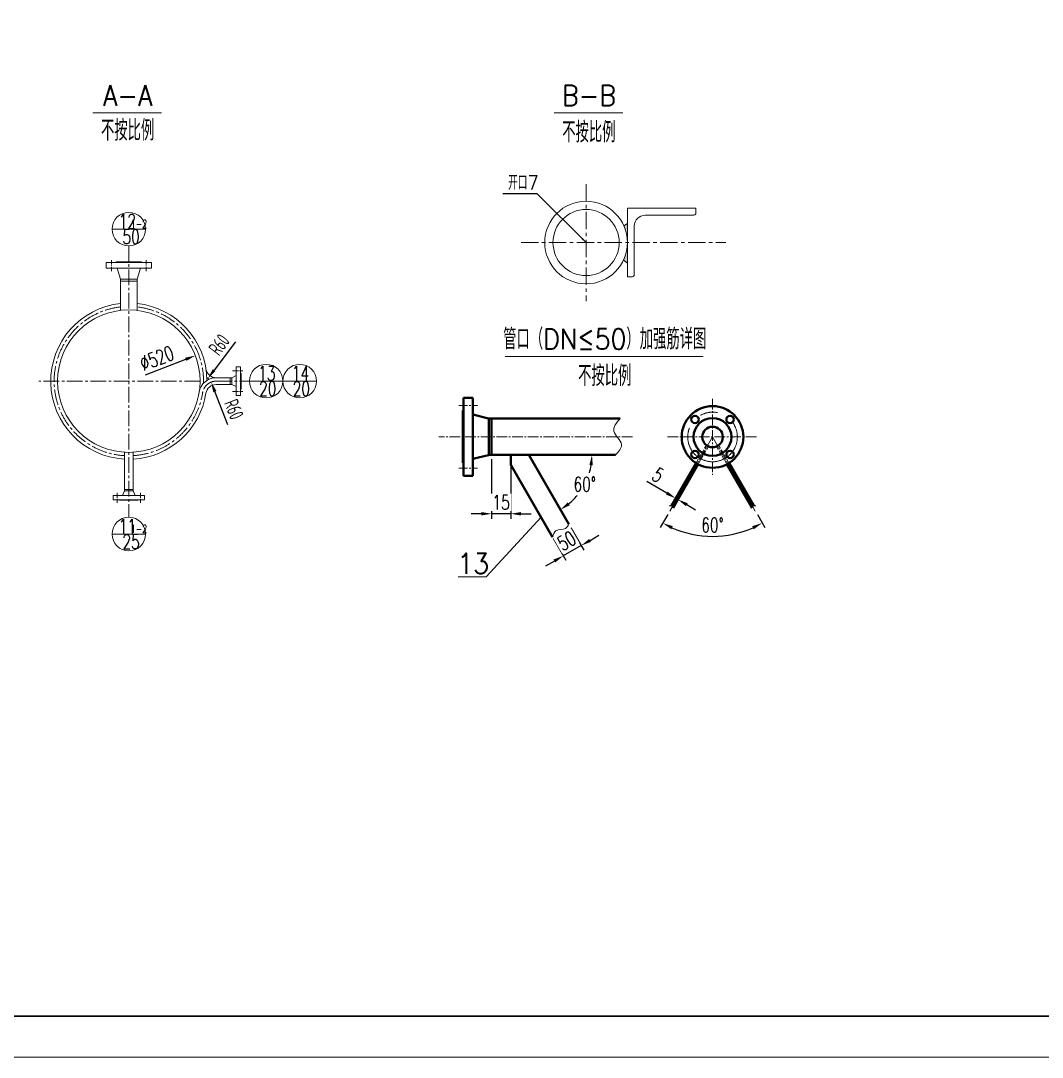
# Model space of a CAD drawing. Header units: millimetres. Extents: x 35105 to 422189, y -71206 to 1224.
# Drawn here: x 404835 to 408562, y -71206 to -67422 of the extents above; entities that cross this region are included whole.
import ezdxf
from ezdxf.enums import TextEntityAlignment as Align

# ---------------------------------------------------------------- set-up
doc = ezdxf.new("R2010")
doc.units = ezdxf.units.MM
for name, pattern in [('CENTER', [50.8, 31.75, -6.35, 6.35, -6.35]), ('CENTER2', [28.575, 19.05, -3.175, 3.175, -3.175]), ('CENTERX2', [101.6, 63.5, -12.7, 12.7, -12.7]), ('DASHED', [19.05, 12.7, -6.35])]:
    doc.linetypes.add(name, pattern=pattern)
doc.layers.get('0').update_dxf_attribs({"lineweight": 18})
doc.layers.get('Defpoints').update_dxf_attribs({"lineweight": 18})
for name, color, linetype, lineweight in [('1（粗实线）', 4, 'Continuous', 40), ('2（细实线）', 2, 'Continuous', 20), ('3（中心线）', 1, 'CENTER', 20), ('短点划线', 1, 'CENTER2', 13), ('细实线', 1, 'Continuous', 13), ('虚线', 1, 'DASHED', 13), ('长点划线', 1, 'CENTERX2', 13)]:
    doc.layers.add(name, color=color, linetype=linetype, lineweight=lineweight)
doc.layers.add('BORDER', color=7, linetype='Continuous')
doc.styles.add('HZ0', font='TXT.shx', dxfattribs={"width": 0.7, "bigfont": 'gbcbig.shx'})
doc.styles.get("Standard").update_dxf_attribs({"font": 'gbenor.shx', "width": 0.7, "bigfont": 'gbcbig.shx'})
doc.dimstyles.new('10倍基本式样', dxfattribs={"dimtxt": 35, "dimasz": 20, "dimexe": 10, "dimexo": 10, "dimgap": 10, "dimtad": 1, "dimdec": 1, "dimdsep": 46, "dimtxsty": 'Standard', "dimcen": 0, "dimclrd": 1, "dimclre": 1, "dimclrt": 1, "dimadec": 0, "dimazin": 0, "dimtfac": 1, "dimtdec": 1, "dimtmove": 0, "dimatfit": 3, "dimfxl": 1, "dimarcsym": 0})
doc.dimstyles.new('15倍', dxfattribs={"dimscale": 15, "dimtxt": 3.5, "dimasz": 2.5, "dimexe": 1.25, "dimexo": 1, "dimgap": 1, "dimtad": 1, "dimdec": 1, "dimdsep": 46, "dimtxsty": 'Standard', "dimcen": 0, "dimclrd": 1, "dimclre": 1, "dimclrt": 1, "dimadec": 0, "dimazin": 0, "dimtfac": 1, "dimtdec": 1, "dimtmove": 2, "dimatfit": 3, "dimfxl": 1, "dimtfill": 1, "dimarcsym": 0})
doc.dimstyles.new('15倍$0', dxfattribs={"dimscale": 15, "dimtxt": 3.5, "dimasz": 2.5, "dimexe": 1.25, "dimexo": 1, "dimgap": 1, "dimtad": 1, "dimdec": 1, "dimdsep": 46, "dimtxsty": 'HZ0', "dimcen": 0, "dimclrd": 1, "dimclre": 1, "dimclrt": 1, "dimadec": 0, "dimazin": 0, "dimtfac": 1, "dimtdec": 1, "dimtmove": 2, "dimatfit": 3, "dimfxl": 1, "dimtfill": 1, "dimarcsym": 0})
doc.dimstyles.new('15倍$2', dxfattribs={"dimscale": 15, "dimtxt": 3.5, "dimasz": 2.5, "dimexe": 1.25, "dimexo": 1, "dimgap": 1, "dimtad": 1, "dimtih": 1, "dimtoh": 1, "dimdec": 1, "dimdsep": 46, "dimtxsty": 'HZ0', "dimcen": 0, "dimclrd": 1, "dimclre": 1, "dimclrt": 1, "dimadec": 0, "dimazin": 0, "dimtfac": 1, "dimtdec": 1, "dimtmove": 2, "dimatfit": 3, "dimfxl": 1, "dimtfill": 1, "dimarcsym": 0})
doc.dimstyles.new('15倍$3', dxfattribs={"dimscale": 15, "dimtxt": 3.5, "dimasz": 2.5, "dimexe": 1.25, "dimexo": 1, "dimgap": 1, "dimtad": 1, "dimtih": 1, "dimtoh": 1, "dimdec": 1, "dimdsep": 46, "dimtxsty": 'HZ0', "dimcen": 0, "dimclrd": 1, "dimclre": 1, "dimclrt": 1, "dimadec": 0, "dimazin": 0, "dimtfac": 1, "dimtdec": 1, "dimtmove": 2, "dimatfit": 3, "dimfxl": 1, "dimtfill": 1, "dimarcsym": 0})

# ---------------------------------------------------------------- blocks, each defined once
blk = doc.blocks.new('*D135')
at = {"color": 1, "lineweight": -2, "ltscale": 3, "transparency": 16777216}
blk.add_line((405590.8, -68896.8), (405543.3, -68776.1), dxfattribs=at)
at = {"color": 1, "ltscale": 3, "transparency": 16777216}
blk.add_solid([(405549.1, -68773.8), (405537.5, -68778.4), (405529.6, -68741.2)], dxfattribs=at)
at = {"layer": 'Defpoints', "color": 0, "ltscale": 3, "transparency": 16777216}
for p in [(405529.6, -68741.2), (405547.9, -68787.7)]:
    blk.add_point(p, dxfattribs=at)
at = {"color": 1, "ltscale": 3, "transparency": 16777216, "insert": (405613, -68840.6), "char_height": 52.5, "attachment_point": 5, "rotation": 291.4725, "bg_fill": 3, "box_fill_scale": 1.1, "bg_fill_color": 256, "bg_fill_true_color": 13158600, "bg_fill_transparency": 3022}
blk.add_mtext('R60', dxfattribs=at)
blk = doc.blocks.new('*D136')
at = {"color": 1, "lineweight": -2, "ltscale": 3, "transparency": 16777216}
blk.add_line((405618.2, -68594), (405540.4, -68697.7), dxfattribs=at)
at = {"color": 1, "ltscale": 3, "transparency": 16777216}
blk.add_solid([(405535.4, -68694), (405545.4, -68701.5), (405517.9, -68727.7)], dxfattribs=at)
at = {"layer": 'Defpoints', "color": 0, "ltscale": 3, "transparency": 16777216}
for p in [(405547.9, -68687.7), (405517.9, -68727.7)]:
    blk.add_point(p, dxfattribs=at)
at = {"color": 1, "ltscale": 3, "transparency": 16777216, "insert": (405558.8, -68604.5), "char_height": 52.5, "attachment_point": 5, "rotation": 53.1251, "bg_fill": 3, "box_fill_scale": 1.1, "bg_fill_color": 256, "bg_fill_true_color": 13158600, "bg_fill_transparency": 3022}
blk.add_mtext('R60', dxfattribs=at)
blk = doc.blocks.new('*D149')
at = {"color": 1, "lineweight": -2, "ltscale": 3, "transparency": 16777216}
blk.add_line((405290.5, -68714.2), (405437, -68658), dxfattribs=at)
at = {"color": 1, "ltscale": 3, "transparency": 16777216}
blk.add_solid([(405434.8, -68652.2), (405439.3, -68663.8), (405472, -68644.6)], dxfattribs=at)
at = {"layer": 'Defpoints', "color": 0, "ltscale": 3, "transparency": 16777216}
for p in [(405472, -68644.6), (404986.6, -68830.9)]:
    blk.add_point(p, dxfattribs=at)
at = {"color": 1, "ltscale": 3, "transparency": 16777216, "insert": (405331.5, -68654.3), "char_height": 52.5, "attachment_point": 5, "rotation": 20.9945, "style": 'HZ0', "bg_fill": 3, "box_fill_scale": 1.1, "bg_fill_color": 256, "bg_fill_true_color": 13158600, "bg_fill_transparency": 3417}
blk.add_mtext('∅520', dxfattribs=at)
blk = doc.blocks.new('*D150')
at = {"color": 1, "lineweight": -2, "ltscale": 3, "transparency": 16777216}
for p, q in [((407192.1, -69146.6), (407118.8, -69104.2)), ((407232.4, -69169.8), (407224.6, -69165.3)), ((407232.1, -69152.3), (407234, -69149.1)), ((407239.9, -69156.8), (407241.8, -69153.6)), ((407264.9, -69188.6), (407297.3, -69207.3))]:
    blk.add_line(p, q, dxfattribs=at)
at = {"color": 1, "ltscale": 3, "transparency": 16777216}
for points in [[(407195.2, -69141.2), (407189, -69152), (407224.6, -69165.3)], [(407268, -69183.2), (407261.7, -69194), (407232.4, -69169.8)]]:
    blk.add_solid(points, dxfattribs=at)
at = {"layer": 'Defpoints', "color": 0, "ltscale": 3, "transparency": 16777216}
for p in [(407224.6, -69165.3), (407224.6, -69165.3), (407232.4, -69169.8)]:
    blk.add_point(p, dxfattribs=at)
at = {"color": 1, "ltscale": 3, "transparency": 16777216, "insert": (407159.9, -69080.3), "char_height": 52.5, "attachment_point": 5, "rotation": 330, "style": 'HZ0', "bg_fill": 3, "box_fill_scale": 1.1, "bg_fill_color": 256, "bg_fill_true_color": 13158600, "bg_fill_transparency": 4007}
blk.add_mtext('5', dxfattribs=at)
blk = doc.blocks.new('*D151')
at = {"color": 1, "lineweight": -2, "ltscale": 2, "transparency": 16777216}
for p, q in [((407195.5, -69224.8), (407168.2, -69271.9)), ((407522.6, -69224.8), (407549.8, -69271.9))]:
    blk.add_line(p, q, dxfattribs=at)
blk.add_arc((407359, -68941.5), 362.8, 245.9254, 294.0746, dxfattribs=at)
at = {"color": 1, "ltscale": 2, "transparency": 16777216}
for points in [[(407208.2, -69278.3), (407213.9, -69267.2), (407177.6, -69255.7)], [(407504.1, -69267.2), (407509.8, -69278.3), (407540.4, -69255.7)]]:
    blk.add_solid(points, dxfattribs=at)
at = {"layer": 'Defpoints', "color": 0, "ltscale": 2, "transparency": 16777216}
for p in [(407359, -68941.5), (407359, -68941.5), (407203, -69211.8), (407515.1, -69211.8)]:
    blk.add_point(p, dxfattribs=at)
at = {"color": 1, "ltscale": 2, "transparency": 16777216, "insert": (407359, -69263), "char_height": 52.5, "attachment_point": 5, "style": 'HZ0', "bg_fill": 3, "box_fill_scale": 1.1, "bg_fill_color": 256, "bg_fill_true_color": 13158600, "bg_fill_transparency": 3442}
blk.add_mtext('60°', dxfattribs=at)
at = {"layer": 'Defpoints', "color": 0, "ltscale": 2, "transparency": 16777216}
blk.add_point((407296, -69298.8), dxfattribs=at)
blk = doc.blocks.new('*D152')
at = {"color": 1, "lineweight": -2, "ltscale": 3, "transparency": 16777216}
for p, q in [((406552.8, -69022.3), (406552.8, -69240.6)), ((406622.6, -69022.3), (406622.6, -69240.6)), ((406515.3, -69221.9), (406477.8, -69221.9)), ((406622.6, -69221.9), (406552.8, -69221.9)), ((406660.1, -69221.9), (406697.6, -69221.9))]:
    blk.add_line(p, q, dxfattribs=at)
at = {"color": 1, "ltscale": 3, "transparency": 16777216}
for points in [[(406515.3, -69215.6), (406515.3, -69228.1), (406552.8, -69221.9)], [(406660.1, -69215.6), (406660.1, -69228.1), (406622.6, -69221.9)]]:
    blk.add_solid(points, dxfattribs=at)
at = {"layer": 'Defpoints', "color": 0, "ltscale": 3, "transparency": 16777216}
for p in [(406552.8, -69007.3), (406622.6, -69007.3)]:
    blk.add_point(p, dxfattribs=at)
at = {"color": 1, "ltscale": 3, "transparency": 16777216, "insert": (406587.7, -69180.6), "char_height": 52.5, "attachment_point": 5, "style": 'HZ0', "bg_fill": 3, "box_fill_scale": 1.1, "bg_fill_color": 256, "bg_fill_true_color": 13158600, "bg_fill_transparency": 4007}
blk.add_mtext('15', dxfattribs=at)
at = {"layer": 'Defpoints', "color": 0, "ltscale": 3, "transparency": 16777216}
blk.add_point((406552.8, -69221.9), dxfattribs=at)
blk = doc.blocks.new('*D153')
at = {"color": 1, "lineweight": -2, "ltscale": 3, "transparency": 16777216}
for start, end in [(343.494, 350.6672), (309.3328, 320.0533)]:
    blk.add_arc((406688.6, -69007.3), 230.5, start, end, dxfattribs=at)
at = {"color": 1, "ltscale": 3, "transparency": 16777216}
for points in [[(406909.8, -69044.2), (406922.2, -69045.2), (406919.1, -69007.3)], [(406838.2, -69190.7), (406831.1, -69180.4), (406803.8, -69206.9)]]:
    blk.add_solid(points, dxfattribs=at)
at = {"layer": 'Defpoints', "color": 0, "ltscale": 3, "transparency": 16777216}
for p in [(406552.8, -69007.3), (406688.6, -69007.3), (407004.5, -69007.3), (406834.7, -69260.3)]:
    blk.add_point(p, dxfattribs=at)
at = {"color": 1, "ltscale": 3, "transparency": 16777216, "insert": (406892.9, -69114), "char_height": 52.5, "attachment_point": 5, "style": 'HZ0', "bg_fill": 3, "box_fill_scale": 1.1, "bg_fill_color": 256, "bg_fill_true_color": 13158600, "bg_fill_transparency": 3457}
blk.add_mtext('60°', dxfattribs=at)
at = {"layer": 'Defpoints', "color": 0, "ltscale": 3, "transparency": 16777216}
blk.add_point((406865.1, -69155.4), dxfattribs=at)
blk = doc.blocks.new('*D154')
at = {"color": 1, "lineweight": -2, "ltscale": 3, "transparency": 16777216}
for p, q in [((406842.2, -69273.3), (406888.9, -69354.2)), ((406777.2, -69310.8), (406824, -69391.7)), ((406912, -69319.3), (406944.5, -69300.5)), ((406879.5, -69338), (406814.6, -69375.5)), ((406782.1, -69394.3), (406749.6, -69413))]:
    blk.add_line(p, q, dxfattribs=at)
at = {"color": 1, "ltscale": 3, "transparency": 16777216}
for points in [[(406908.9, -69313.8), (406915.1, -69324.7), (406879.5, -69338)], [(406779, -69388.8), (406785.2, -69399.7), (406814.6, -69375.5)]]:
    blk.add_solid(points, dxfattribs=at)
at = {"color": 1, "ltscale": 3, "transparency": 16777216, "insert": (406826.4, -69321), "char_height": 52.5, "attachment_point": 5, "rotation": 30, "style": 'HZ0', "bg_fill": 3, "box_fill_scale": 1.1, "bg_fill_color": 256, "bg_fill_true_color": 13158600, "bg_fill_transparency": 3982}
blk.add_mtext('50', dxfattribs=at)
at = {"layer": 'Defpoints', "color": 0, "ltscale": 3, "transparency": 16777216}
for p in [(406834.7, -69260.3), (406769.7, -69297.8), (406814.6, -69375.5)]:
    blk.add_point(p, dxfattribs=at)

msp = doc.modelspace()

# ---------------------------------------------------------------- hatches: boundary and pattern name
at = {"ltscale": 3}
h = msp.add_hatch(color=256, dxfattribs=at)
h.paths.add_polyline_path([(407048.42, -68162.82), (407035.76, -68171.36, -0.1035497), (407048.42, -68231.82)])
h.paths.add_polyline_path([(407048.42, -68231.82, -0.1114357), (407033.81, -68296.57), (407048.42, -68306.84)])

# ---------------------------------------------------------------- linework, layer by layer
for p, q in [((407048.42, -68106.82), (407048.42, -68356.82)), ((407048.42, -68106.82), (407298.42, -68106.82)), ((407298.42, -68106.82), (407298.42, -68124.32)), ((407113.42, -68131.82), (407290.92, -68131.82)), ((407035.76, -68171.36), (407048.42, -68162.82)), ((407073.42, -68171.82), (407073.42, -68349.32)), ((407033.81, -68296.57), (407048.42, -68306.84)), ((405146.8, -68304.73), (405311.8, -68304.73)), ((405146.8, -68325.43), (405146.8, -68304.73)), ((405146.8, -68325.43), (405311.8, -68325.43)), ((405183.25, -68302.73), (405275.35, -68302.73)), ((405183.25, -68302.73), (405183.25, -68304.73)), ((405199.15, -68365.73), (405187.3, -68325.43)), ((405259.45, -68365.73), (405271.3, -68325.43)), ((405275.35, -68302.73), (405275.35, -68304.73)), ((405311.8, -68325.43), (405311.8, -68304.73)), ((405199.15, -68365.73), (405259.45, -68365.73)), ((405199.15, -68372.73), (405199.15, -68365.73)), ((405259.45, -68372.73), (405259.45, -68365.73)), ((407065.92, -68356.82), (407048.42, -68356.82)), ((405199.15, -68372.73), (405259.45, -68372.73)), ((405199.15, -68372.73), (405199.15, -68479.48)), ((405259.45, -68372.73), (405259.45, -68479.48)), ((405599.3, -68725.23), (405544.14, -68725.23)), ((405599.3, -68750.23), (405547.9, -68750.23)), ((405213.3, -69132.73), (405213.3, -68997.24)), ((405245.3, -69132.73), (405245.3, -68997.24))]:
    msp.add_line(p, q, dxfattribs=at)
at = {"color": 4, "ltscale": 3}
for p, q in [((405290.63, -68182.95), (405167.98, -68182.95)), ((405669.08, -68737.73), (405791.72, -68737.73)), ((405791.72, -68737.73), (405914.37, -68737.73)), ((405290.63, -69296.13), (405167.98, -69296.13))]:
    msp.add_line(p, q, dxfattribs=at)
for p, q in [((405621.3, -68685.23), (405637.3, -68685.23)), ((405621.3, -68790.23), (405621.3, -68685.23)), ((405637.3, -68685.23), (405637.3, -68790.23)), ((405639.3, -68709.44), (405637.3, -68709.44)), ((405639.3, -68709.44), (405639.3, -68767.44)), ((405605.3, -68725.23), (405599.3, -68725.23)), ((405599.3, -68725.23), (405599.3, -68750.23)), ((405605.3, -68750.23), (405599.3, -68750.23)), ((405605.3, -68725.23), (405621.3, -68717.73)), ((405605.3, -68725.23), (405605.3, -68750.23)), ((405605.3, -68750.23), (405621.3, -68757.73)), ((405639.3, -68767.44), (405637.3, -68767.44)), ((405637.3, -68790.23), (405621.3, -68790.23)), ((405171.8, -69170.73), (405171.8, -69154.73)), ((405171.8, -69154.73), (405286.8, -69154.73)), ((405213.3, -69138.73), (405206.3, -69154.73)), ((405213.3, -69132.73), (405213.3, -69138.73)), ((405245.3, -69132.73), (405213.3, -69132.73)), ((405245.3, -69138.73), (405213.3, -69138.73)), ((405245.3, -69132.73), (405245.3, -69138.73)), ((405245.3, -69138.73), (405252.3, -69154.73)), ((405286.8, -69154.73), (405286.8, -69170.73)), ((405286.8, -69170.73), (405171.8, -69170.73)), ((405195.3, -69172.73), (405195.3, -69170.73)), ((405263.3, -69172.73), (405195.3, -69172.73)), ((405263.3, -69172.73), (405263.3, -69170.73))]:
    msp.add_line(p, q)
at = {"ltscale": 3}
for centre, radius in [((406897.67, -68231.82), 150.75), ((406897.67, -68231.82), 120.75), ((405229.3, -68737.73), 260)]:
    msp.add_circle(centre, radius, dxfattribs=at)
at = {"color": 4, "ltscale": 3}
for centre in [(405229.3, -68182.95), (405730.4, -68737.73), (405853.04, -68737.73), (405229.3, -69296.13)]:
    msp.add_circle(centre, 61.32, dxfattribs=at)
at = {"ltscale": 3}
for centre, radius, start, end in [((407113.42, -68171.82), 40, 90, 180), ((407290.92, -68124.32), 7.5, 270, 0), ((407065.92, -68349.32), 7.5, 270, 0), ((405229.3, -68737.73), 285, 96.07265, 266.7817), ((405229.3, -68737.73), 285, 0.54112, 83.92735), ((405547.9, -68687.73), 37.5, 188.91904, 270), ((405547.9, -68787.73), 62.5, 90, 171.08096), ((405547.9, -68787.73), 37.5, 90, 171.08096), ((405229.3, -68737.73), 285, 273.2183, 351.08096)]:
    msp.add_arc(centre, radius, start, end, dxfattribs=at)
at = {"layer": '1（粗实线）'}
for p, q in [((406450.81, -69083.11), (406450.81, -68798.11)), ((406450.81, -68798.11), (406484.26, -68798.11)), ((406484.26, -68854.32), (406484.26, -68798.11)), ((406447.81, -69035.86), (406447.81, -68845.36)), ((406450.81, -68845.36), (406447.81, -68845.36)), ((406484.26, -69026.9), (406484.26, -68854.32)), ((406489.39, -68860.88), (406541.51, -68873.74)), ((406542.31, -69007.29), (406542.31, -68873.94)), ((406552.81, -68873.94), (406543.13, -68873.94)), ((406552.81, -69007.29), (406552.81, -68873.94)), ((406552.81, -68873.94), (407022.17, -68873.94)), ((406489.39, -69020.34), (406541.51, -69007.48)), ((406552.81, -69007.29), (406543.13, -69007.29)), ((406552.81, -69007.29), (407004.5, -69007.29)), ((406622.59, -69007.29), (406622.59, -69042.97)), ((406688.59, -69007.29), (406834.68, -69260.32)), ((406450.81, -69035.86), (406447.81, -69035.86)), ((406484.26, -69026.9), (406484.26, -69083.11)), ((406622.59, -69042.97), (406774.94, -69306.84)), ((407298.9, -69036.62), (407208.73, -69192.8)), ((407306.7, -69041.12), (407214.89, -69200.14)), ((407411.31, -69041.12), (407503.13, -69200.14)), ((407419.11, -69036.62), (407509.28, -69192.8)), ((406484.26, -69083.11), (406450.81, -69083.11))]:
    msp.add_line(p, q, dxfattribs=at)
for centre, radius in [((407359.01, -68941.52), 112.5), ((407295, -68877.51), 13.5), ((407423.02, -68877.51), 13.5), ((407359.01, -68941.52), 69.07), ((407359.01, -68941.52), 37.5), ((407295, -69005.53), 13.5), ((407423.02, -69005.53), 13.5)]:
    msp.add_circle(centre, radius, dxfattribs=at)
for centre, start, end in [((406491.01, -68854.32), 180, 256.13807), ((406543.13, -68867.19), 256.13807, 270), ((406543.13, -69014.04), 90, 103.86193), ((406491.01, -69026.9), 103.86193, 180)]:
    msp.add_arc(centre, 6.75, start, end, dxfattribs=at)
at = {"layer": '2（细实线）'}
for points in [[(407022.17, -68873.94), (406998.9, -68920.42), (407026.89, -68969.36), (407004.5, -69007.29)], [(407201.22, -69193.04), (407210.4, -69194), (407212.77, -69198.97), (407220.48, -69199.96)], [(407516.79, -69193.04), (407507.62, -69194), (407505.24, -69198.97), (407497.54, -69199.96)], [(406834.68, -69260.32), (406822.68, -69275.37), (406787.61, -69283.88), (406774.94, -69306.84)]]:
    msp.add_spline(points, degree=3, dxfattribs=at)
at = {"layer": '3（中心线）'}
for p, q in [((406433.16, -68826.31), (406501.77, -68826.31)), ((406433.16, -69054.91), (406501.77, -69054.91))]:
    msp.add_line(p, q, dxfattribs=at)
at = {"layer": '3（中心线）', "ltscale": 10}
msp.add_circle((407359.01, -68941.52), 90.53, dxfattribs=at)
at = {"layer": 'BORDER', "linetype": 'Continuous', "lineweight": 30, "ltscale": 5}
msp.add_lwpolyline([(402300.81, -62445.86), (414375.81, -62445.86), (414375.81, -71055.86), (402300.81, -71055.86)], close=True, dxfattribs=at)
at = {"layer": '短点划线', "ltscale": 3}
for p, q in [((405229.3, -68244.28), (405229.3, -69234.8)), ((405489.3, -68737.73), (404901.28, -68737.73)), ((405547.9, -68737.73), (405669.08, -68737.73))]:
    msp.add_line(p, q, dxfattribs=at)
at = {"layer": '短点划线'}
for p, q in [((405607.72, -68700.23), (405644.76, -68700.23)), ((405607.72, -68775.23), (405644.76, -68775.23)), ((405186.8, -69145.01), (405186.8, -69182.05)), ((405271.8, -69145.01), (405271.8, -69182.05))]:
    msp.add_line(p, q, dxfattribs=at)
at = {"layer": '短点划线', "ltscale": 2}
for p, q in [((407359.01, -68802.73), (407359.01, -69080.31)), ((407066.55, -68940.61), (406360.25, -68940.61)), ((407195.2, -68941.52), (407522.82, -68941.52)), ((407359.01, -68941.52), (407202.95, -69211.81)), ((407359.01, -68941.52), (407515.06, -69211.81))]:
    msp.add_line(p, q, dxfattribs=at)
at = {"layer": '短点划线', "ltscale": 3}
for centre, radius, start, end in [((405229.3, -68737.73), 272.5, 96.35234, 266.63391), ((405229.3, -68737.73), 272.5, 358.33359, 83.64766), ((405547.9, -68787.73), 50, 90, 171.08096), ((405547.9, -68687.73), 50, 227.29863, 239.24648), ((405229.3, -68737.73), 272.5, 273.36609, 351.08096)]:
    msp.add_arc(centre, radius, start, end, dxfattribs=at)
at = {"layer": '细实线', "color": 6}
for p, q in [((405097.8, -67758.53), (405348.46, -67758.53)), ((406780.77, -67758.53), (407031.42, -67758.53)), ((406601.89, -68647.65), (407324.31, -68647.65)), ((406532.68, -69452.69), (406430.64, -69452.69))]:
    msp.add_line(p, q, dxfattribs=at)
at = {"layer": '细实线'}
msp.add_lwpolyline([(401925.81, -71205.86), (414525.81, -71205.86), (414525.81, -62295.86), (401925.81, -62295.86)], close=True, dxfattribs=at)
at = {"layer": '虚线'}
for p, q in [((407336.49, -68971.51), (407298.9, -69036.62)), ((407344.29, -68976.01), (407306.7, -69041.12)), ((407373.72, -68976.01), (407411.31, -69041.12)), ((407381.52, -68971.51), (407419.11, -69036.62))]:
    msp.add_line(p, q, dxfattribs=at)
at = {"layer": '长点划线'}
for p, q in [((406897.67, -68018.4), (406897.67, -68445.24)), ((406660.22, -68231.82), (407408.04, -68231.82))]:
    msp.add_line(p, q, dxfattribs=at)
at = {"layer": '长点划线', "ltscale": 0.25}
for p, q in [((405165.8, -68295.95), (405165.8, -68336.6)), ((405292.8, -68295.95), (405292.8, -68336.6))]:
    msp.add_line(p, q, dxfattribs=at)

# ---------------------------------------------------------------- texts
at = {"color": 4, "lineweight": 25, "style": 'HZ0', "width": 0.7}
for s, height, p in [('12', 52.5, (405192.29, -68180.66)), ('1-2', 30, (405236.46, -68178.75)), ('13', 52.5, (405701.17, -68735.44)), ('14', 52.5, (405823.82, -68735.44)), ('20', 52.5, (405704.66, -68791.74)), ('20', 52.5, (405827.31, -68791.74)), ('11', 52.5, (405192.29, -69293.83)), ('1-2', 30, (405236.46, -69291.92))]:
    msp.add_text(s, height=height, dxfattribs=at).set_placement(p)
for s, p in [('50', (405206.04, -68236.97)), ('25', (405206.04, -69350.14))]:
    msp.add_text(s, height=52.5, rotation=360, dxfattribs=at).set_placement(p)
at = {"layer": '细实线', "color": 6, "style": 'HZ0', "width": 0.9}
for s, p in [('A-A', (405224.9, -67732.44)), ('B-B', (406907.87, -67732.44)), ('不按比例', (405224.9, -67859.66)), ('不按比例', (406907.87, -67866.42)), ('管口（DN≤50）加强筋详图', (406965.73, -68621.57)), ('不按比例', (406965.73, -68755.55)), ('13', (406485.89, -69440.98))]:
    msp.add_text(s, height=75, dxfattribs=at).set_placement(p, align=Align.CENTER)
at = {"layer": '细实线', "color": 1, "style": 'HZ0', "width": 0.9}
msp.add_text('开口7', height=52.5, dxfattribs=at).set_placement((406612.88, -68039.15))

# ---------------------------------------------------------------- leaders
at = {"ltscale": 3}
msp.add_leader([(406897.67, -68231.82), (406719.66, -68054.09), (406593.56, -68054.09)], dimstyle='10倍基本式样', override={"dimgap": 10, "dimtad": 1, "dimtxsty": 'HZ0', "dimtfill": 1, "dimarcsym": 1}, dxfattribs=at)

# ---------------------------------------------------------------- next in the draw order: dimensions: what is measured, and where the dimension line sits
dim = msp.add_diameter_dim_2p(p1=(404986.56, -68830.88), p2=(405472.04, -68644.58), dimstyle='15倍$3', override={"dimtih": 0, "dimtoh": 0, "dimtmove": 0}, dxfattribs=at)
dim.commit()
dim.dimension.update_dxf_attribs({"geometry": '*D149', "text_midpoint": (405346.27, -68692.84), "dimtype": 163})
dim = msp.add_radius_dim(center=(405547.9, -68787.73), mpoint=(405529.6, -68741.2), text='R60', dimstyle='15倍', override={"dimtmove": 0}, dxfattribs=at)
dim.commit()
dim.dimension.update_dxf_attribs({"geometry": '*D135', "text_midpoint": (405574.65, -68855.73), "dimtype": 164})
dim = msp.add_linear_dim(base=(406552.81, -69221.88), p1=(406622.59, -69007.29), p2=(406552.81, -69007.29), angle=180, text='15', dimstyle='15倍$0', override={"dimtmove": 0}, dxfattribs=at)
dim.commit()
dim.dimension.update_dxf_attribs({"geometry": '*D152', "text_midpoint": (406587.7, -69221.88), "dimtype": 160})
dim = msp.add_aligned_dim(p1=(407232.39, -69169.82), p2=(407224.6, -69165.32), distance=0, text='5', dimstyle='15倍$0', override={"dimtmove": 0}, dxfattribs=at)
dim.commit()
dim.dimension.update_dxf_attribs({"geometry": '*D150', "text_midpoint": (407159.85, -69080.31)})

# ---------------------------------------------------------------- next in the draw order: dimensions: what is measured, and where the dimension line sits
dim = msp.add_radius_dim(center=(405547.9, -68687.73), mpoint=(405517.9, -68727.73), text='R60', dimstyle='15倍', override={"dimtmove": 0}, dxfattribs=at)
dim.commit()
dim.dimension.update_dxf_attribs({"geometry": '*D136', "text_midpoint": (405591.75, -68629.27), "dimtype": 164})
at = {"ltscale": 2}
dim = msp.add_angular_dim_2l(base=(407296.01, -69298.77), line1=((407359.01, -68941.52), (407515.06, -69211.81)), line2=((407359.01, -68941.52), (407202.95, -69211.81)), dimstyle='15倍$2', override={"dimtmove": 0}, dxfattribs=at)
dim.commit()
dim.dimension.update_dxf_attribs({"geometry": '*D151', "text_midpoint": (407359.01, -69263.03)})
at = {"ltscale": 3}
dim = msp.add_angular_dim_2l(base=(406865.14, -69155.43), line1=((406552.81, -69007.29), (407004.5, -69007.29)), line2=((406688.59, -69007.29), (406834.68, -69260.32)), dimstyle='15倍$2', override={"dimtmove": 0}, dxfattribs=at)
dim.commit()
dim.dimension.update_dxf_attribs({"geometry": '*D153', "text_midpoint": (406892.86, -69114.02), "dimtype": 162})

# ---------------------------------------------------------------- next in the draw order: dimensions: what is measured, and where the dimension line sits
dim = msp.add_linear_dim(base=(406814.58, -69375.51), p1=(406834.68, -69260.32), p2=(406769.73, -69297.82), angle=210, text='50', dimstyle='15倍$0', override={"dimtmove": 0}, dxfattribs=at)
dim.commit()
dim.dimension.update_dxf_attribs({"geometry": '*D154', "text_midpoint": (406847.06, -69356.76), "dimtype": 161})

# ---------------------------------------------------------------- next in the draw order: linework, layer by layer
at = {"layer": '细实线', "color": 6}
msp.add_line((406532.68, -69452.69), (406733.4, -69234.89), dxfattribs=at)

doc.saveas('drawing.dxf')
